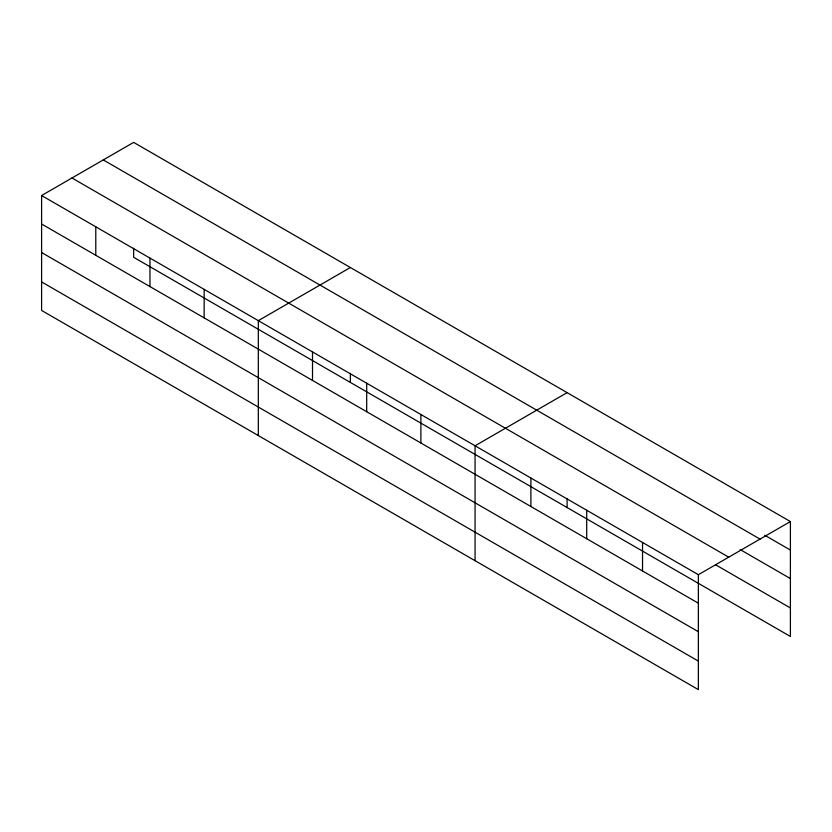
<?xml version="1.0" encoding="UTF-8"?>
<svg xmlns="http://www.w3.org/2000/svg" width="832" height="832" viewBox="0 0 832 832"><rect width="100%" height="100%" fill="white"/><g stroke="black" fill="none" stroke-linecap="round" stroke-linejoin="round"><path stroke-width="1.25" d="M41.6 195.53L698.36 574.704L698.36 689.614L41.6 310.44L41.6 195.53L133.64 142.386L790.4 521.56L790.4 636.47L133.64 257.296L133.64 248.227M350.376 267.519L258.326 320.653L258.326 435.562M567.102 392.642L475.062 445.786L475.062 560.695M698.36 574.704L790.4 521.56M764.722 535.226L790.4 550.056M103.272 159.921L760.022 539.105M740.158 549.567L790.4 578.573M71.978 177.986L728.728 557.17M715.593 564.772L790.4 607.953M41.6 224.016L698.36 603.2M41.6 252.533L698.36 631.717M41.6 281.923L698.36 661.097M642.533 542.474L642.533 570.97M586.706 510.245L586.706 538.73M567.102 498.482L567.102 507.551M530.889 478.015L530.889 506.501M420.878 414.502L420.878 442.998M366.694 383.219L366.694 411.715M350.376 373.35L350.376 382.429M312.51 351.936L312.51 380.432M204.152 289.37L204.152 317.866M149.968 258.086L149.968 286.582M95.784 226.814L95.784 255.299"/></g></svg>
